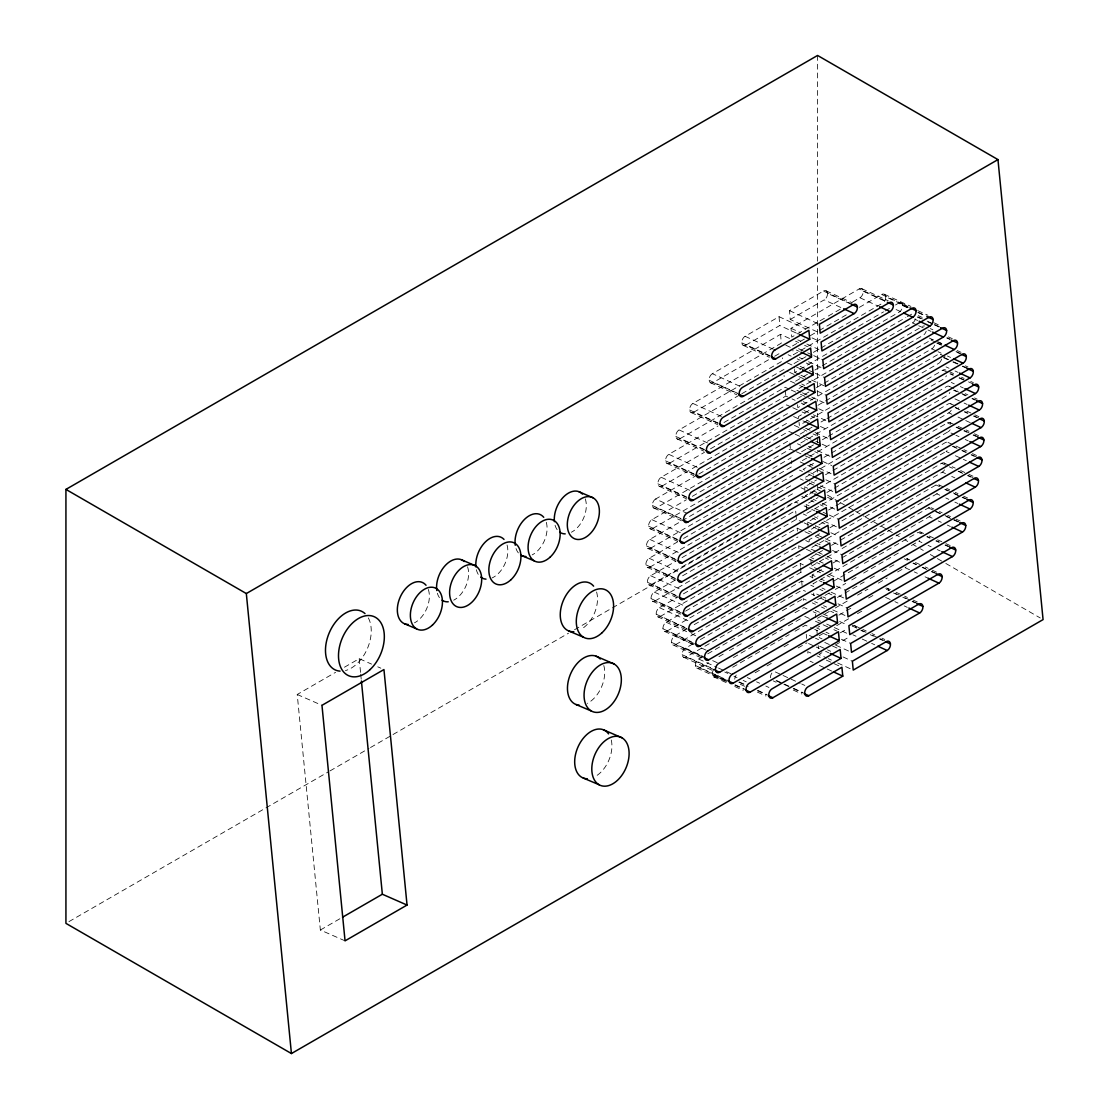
<?xml version="1.0" encoding="UTF-8"?>
<svg xmlns="http://www.w3.org/2000/svg" width="1109" height="1109" viewBox="0 0 1109 1109"><rect width="100%" height="100%" fill="white"/><g stroke="black" fill="none" stroke-linecap="round" stroke-linejoin="round"><path stroke-width="0.75" stroke-dasharray="5 3.75" d="M769.798 356.1L745.83 345.135A5.185 3.285 -65.4 0 1 741.796 342.833A5.185 3.285 -65.4 0 1 745.082 336.29L779.045 316.689L805.744 328.902M817.208 331.813L790.246 319.489L789.497 310.659L823.46 291.057L853.292 304.698M745.83 345.135L779.793 325.519L797.773 333.74M790.246 319.489L824.209 299.874L842.188 308.094L825.845 317.437M789.566 338.453L780.556 334.322L712.38 373.691L742.448 387.443M824.361 318.297L791.757 337.122L791.008 328.292L859.184 288.922L889.252 302.674M712.38 373.678A5.185 3.285 -65.4 0 0 709.095 380.221A5.185 3.285 -65.4 0 0 713.129 382.536L781.304 343.166L780.556 334.322M852.53 302.036L859.932 297.753A5.185 3.285 -65.4 0 0 863.218 291.237A5.185 3.285 -65.4 0 0 859.184 288.922M718.008 423.402L693.679 412.271A5.185 3.285 -65.4 0 1 689.632 409.956A5.185 3.285 -65.4 0 1 692.917 403.426L768.689 359.69M774.636 356.266L782.067 351.969M792.519 345.939L804.399 339.077M810.346 335.639L817.777 331.355M819.26 330.496L848.967 313.348M859.378 307.345L881.655 294.467L907.412 306.25M693.679 412.271L782.815 360.799L782.566 357.86M880.92 304.143L793.268 354.769L792.893 350.347M704.381 449.949L679.872 438.748A5.185 3.285 -65.4 0 1 675.825 436.433A5.185 3.285 -65.4 0 1 679.11 429.89L740.299 394.596M741.782 393.737L783.578 369.602L788.152 371.695M805.966 356.668L794.03 363.572L794.404 367.98M813.424 352.371L819.399 348.919M820.896 348.06L883.568 311.865M885.065 311.005L889.529 308.413M895.504 304.975L898.484 303.242L907.647 307.429M679.872 438.748L784.326 378.432L784.077 375.494M794.529 369.449L794.779 372.388L899.247 312.086A5.185 3.285 -65.4 0 0 902.532 305.557A5.185 3.285 -65.4 0 0 898.484 303.242M694.303 474.472L669.614 463.174A5.185 3.285 -65.4 0 1 665.566 460.859A5.185 3.285 -65.4 0 1 668.852 454.316L718.022 425.967M723.983 422.515L785.089 387.235L789.691 389.356M795.541 381.205L807.463 374.315M814.907 370.018L820.868 366.58M822.365 365.72L905.817 317.534M907.301 316.675L911.778 314.097M669.614 463.174L785.837 396.065L790.467 398.186M915.507 318.879A5.185 3.285 -65.4 0 1 912.527 322.927L796.29 390.035L800.92 392.156M686.845 497.497L661.962 486.116A5.185 3.285 -65.4 0 1 657.914 483.801A5.185 3.285 -65.4 0 1 661.2 477.258L704.492 452.292M710.467 448.84L786.6 404.882L791.244 407.003M808.988 391.948L797.052 398.838L801.696 400.973M816.46 387.637L922.438 326.448A5.185 3.285 -65.4 0 1 924.559 326.004M345.051 940.848L320.362 930.021L297.226 694.484L335.597 672.317M344.455 667.216L359.205 658.691L371.584 664.111M661.962 486.116L787.348 413.712L792.02 415.847M697.339 474.929L655.669 498.995L686.873 513.259M698.822 474.07L788.111 422.515M808.974 410.469L798.563 416.485L798.937 420.893M817.901 405.312L931.005 340.006A5.185 3.285 -65.4 0 1 933.362 339.631M655.669 498.953A5.185 3.285 -65.4 0 0 652.383 505.496A5.185 3.285 -65.4 0 0 656.417 507.811L788.859 431.346L793.559 433.494M934.624 345.162A5.185 3.285 -65.4 0 1 931.754 348.85L799.326 425.315L799.062 422.363M678.223 540.18L652.688 528.494A5.185 3.285 -65.4 0 1 648.64 526.193A5.185 3.285 -65.4 0 1 651.926 519.65L686.346 499.785M692.335 496.333L789.622 440.162M812.051 427.201L800.074 434.118L804.787 436.281M821.02 422.016L825.512 419.424M827.009 418.564L937.77 354.617A5.185 3.285 -65.4 0 1 940.959 354.797M652.688 528.494L790.37 448.993L794.89 451.058M800.837 442.962L938.519 363.447M676.282 560.003L650.553 548.234A5.185 3.285 -65.4 0 1 646.519 545.947A5.185 3.285 -65.4 0 1 649.805 539.404L791.133 457.795M813.493 444.889L801.585 451.765L806.104 453.831M822.407 439.732L826.87 437.154M828.368 436.294L942.913 370.156A5.185 3.285 -65.4 0 1 945.922 370.17M650.553 548.234L791.895 466.626L791.382 460.748M802.348 460.595L943.676 378.987A5.185 3.285 -65.4 0 0 946.393 375.688M675.838 578.953L649.929 567.115A5.185 3.285 -65.4 0 1 645.882 564.8A5.185 3.285 -65.4 0 1 649.167 558.257L677.571 541.885M683.546 538.433L792.644 475.442M813.562 463.368L803.096 469.412L809.168 472.184M824.015 457.324L830.003 453.872M831.487 453.013L946.573 386.57A5.185 3.285 -65.4 0 1 949.761 386.764M649.929 567.115L793.406 484.273M677.516 596.49L651.427 584.554A5.185 3.285 -65.4 0 1 647.379 582.267A5.185 3.285 -65.4 0 1 650.664 575.723L676.074 561.057M682.049 557.605L794.141 492.881M805.092 492.743L804.593 486.851L816.543 479.947M825.512 474.763L831.487 471.311M832.984 470.452L948.056 404.009A5.185 3.285 -65.4 0 1 951.702 404.84M651.427 584.554L794.89 501.712L797.967 503.126M68.938 921.634L328.486 771.781M329.983 770.921L368.992 748.395M370.489 747.535L391.491 735.406M393.002 734.532L568.529 633.197M574.531 629.732L817.569 489.416L820.397 491.037M681.356 612.958L655.072 600.939A5.185 3.285 -65.4 0 1 651.038 598.624A5.185 3.285 -65.4 0 1 654.324 592.095L675.145 580.104M682.589 575.807L795.652 510.514L795.902 513.467M806.603 510.362L806.104 504.484L818.012 497.608M826.926 492.451L832.887 489.027M834.37 488.168L947.433 422.876A5.185 3.285 -65.4 0 1 950.94 423.472M655.072 600.939L796.401 519.345L802.583 522.173M806.867 513.315L948.195 431.72L954.378 434.548M686.693 628.595L660.229 616.493A5.185 3.285 -65.4 0 1 656.181 614.192A5.185 3.285 -65.4 0 1 659.467 607.649L677.433 597.294M683.421 593.842L797.163 528.161L803.36 530.989M808.114 528.009L807.615 522.117L818.095 516.073M828.575 510.029L834.55 506.563M836.047 505.704L945.312 442.616A5.185 3.285 -65.4 0 1 949.068 443.711M660.229 616.493L797.926 536.992M944.563 452.32L808.378 530.961L811.483 532.375M693.638 643.275L666.994 631.09A5.185 3.285 -65.4 0 1 662.946 628.775A5.185 3.285 -65.4 0 1 666.232 622.232L684.087 611.96M685.584 611.101L798.674 545.794L804.926 548.65M819.551 533.748L809.126 539.764L809.625 545.642M829.962 527.732L835.909 524.294M841.87 520.856L941.569 463.285A5.185 3.285 -65.4 0 1 945.339 464.38M666.994 631.09L799.437 554.625L802.569 556.053M944.535 469.856A5.185 3.285 -65.4 0 1 942.331 472.143L809.889 548.595L816.155 551.45M702.676 657.069L675.547 644.676A5.185 3.285 -65.4 0 1 671.513 642.361A5.185 3.285 -65.4 0 1 674.799 635.817L686.734 628.942M694.206 624.63L800.185 563.441L803.332 564.869M811.275 564.758L810.637 557.397L822.587 550.508M831.542 545.337L839 541.026M840.497 540.166L936.024 484.993A5.185 3.285 -65.4 0 1 939.891 486.366M675.547 644.676L800.948 572.272L803.956 573.644M937.327 493.491A5.185 3.285 -65.4 0 1 936.786 493.852L811.4 566.242L817.416 568.986M692.917 643.885L685.459 648.183L702.094 655.793M700.361 639.588L801.696 581.074L804.718 582.461M812.398 577.983L812.148 575.03L824.07 568.155M833.011 562.998L840.47 558.686M841.953 557.827L928.385 507.922A5.185 3.285 -65.4 0 1 932.031 508.754M685.459 648.155A5.185 3.285 -65.4 0 0 682.174 654.698A5.185 3.285 -65.4 0 0 686.221 657.013L802.459 589.905L805.481 591.291M930.451 515.699A5.185 3.285 -65.4 0 1 929.148 516.78L812.911 583.861L815.947 585.247M726.991 680.413L699.502 667.854A5.185 3.285 -65.4 0 1 695.454 665.539A5.185 3.285 -65.4 0 1 698.739 658.996L706.211 654.726M707.694 653.866L774.858 615.079M782.316 610.782L801.71 599.581M833.067 581.476L858.435 566.824M864.396 563.372L877.829 555.623M879.326 554.763L918.127 532.362L921.163 533.748M699.502 667.854L708.457 662.683M718.909 656.653L723.373 654.06M729.348 650.623L742.78 642.86M750.239 638.562L766.652 629.08M772.626 625.628L786.059 617.879M795.014 612.709L803.97 607.538L807.019 608.938M829.338 592.885L814.422 601.508L817.472 602.894M835.313 589.447L845.751 583.417M851.726 579.965L857.701 576.514M863.661 573.076L900.979 551.533M911.418 545.503L917.393 542.051M733.409 657.526L752.72 646.381M764.614 639.519L782.441 629.219M788.374 625.781L801.752 618.073M837.461 597.446L864.202 582.003M870.149 578.579L876.082 575.141M882.029 571.703L896.89 563.136M714.03 669.157A5.185 3.285 -65.4 0 0 712.477 675.284A5.185 3.285 -65.4 0 0 716.345 676.656L719.311 674.937M732.675 667.23L789.137 634.625M795.084 631.187L805.481 625.185L813.16 628.706M829.296 611.433L815.933 619.155L820.549 621.262M835.243 607.995L848.621 600.274M857.534 595.131L867.931 589.129M878.328 583.126L887.242 577.969M897.638 571.967L903.585 568.543M784.008 646.824L788.444 644.26M817.319 635.305L816.681 627.957L819.648 626.238M838.917 615.121L850.769 608.273M868.555 598.001L874.488 594.576M755.118 672.761L761.051 669.337M766.971 665.927L772.904 662.503M798.092 647.947L806.992 642.818M823.377 633.364L817.444 636.788L822.088 638.909M836.713 625.656L850.049 617.963M857.465 613.679L861.901 611.114M320.362 930.021L341.031 918.086M840.345 632.795L847.733 628.54M821.908 652.716L818.955 654.421L826.746 657.984M835.202 645.036L849.965 636.524M377.767 666.828L380.858 668.186M297.226 694.484L321.97 705.324M884.358 294.273L910.919 306.417M901.187 303.048L908.826 306.541M917.753 310.617L927.942 315.275M881.655 294.467A5.185 3.285 -65.4 0 1 885.703 296.782L908.465 307.193M918.335 312.322L929.009 317.202M902.532 305.543L907.12 307.637M917.822 312.53L925.474 316.023M861.873 288.714L888.24 300.775M918.321 315.649L922.175 317.41M933.723 322.691L941.43 326.212M863.218 291.21L885.814 301.551M917.919 316.897L925.613 320.418M927.152 321.125L933.307 323.925M934.832 324.632L940.986 327.446M917.351 317.091L920.442 318.491M928.136 322.012L932.766 324.133M934.305 324.84L938.921 326.947M896.1 309.55L900.66 311.629M914.565 319.087L917.628 320.487M930.312 328.611L932.891 329.789M948.417 336.886L952.298 338.661M859.932 297.753L878.051 306.042M947.225 337.774L950.33 339.188M946.656 337.954L949.761 339.382M912.527 322.927L917.157 325.048M918.709 325.755L926.417 329.276M927.97 329.983L931.047 331.397M826.15 290.849L852.322 302.812M937.604 341.6L941.513 343.374M957.15 350.527L961.059 352.315M929.411 338.12L932.53 339.548M938.741 342.39L941.86 343.804M931.005 340.006L935.691 342.154M937.244 342.861L941.929 345.01M955.972 351.428L962.21 354.27M936.606 343.014L941.305 345.162M956.928 352.315L960.061 353.743M823.46 291.057A5.185 3.285 -65.4 0 1 827.494 293.358L849.536 303.436M931.754 348.85L936.453 350.998M938.02 351.705L941.153 353.147M947.419 356.003L950.552 357.445M940.46 354.409L948.334 358.013M965.398 365.818L968.018 367.01M944.05 357.486L951.91 361.09M953.49 361.797L961.351 365.402M962.917 366.109L969.197 368.992M943.385 357.625L951.259 361.229M952.825 361.95L960.699 365.554M962.279 366.275L967.006 368.424M946.032 366.885L949.041 368.257M955.043 371.002L958.051 372.388M949.581 371.765L953.546 373.581M961.475 377.199L964.109 378.419M970.722 381.427L973.369 382.647M942.913 370.156L953.463 374.981M959.507 377.739L967.034 381.191M968.545 381.87L974.575 384.629M949.983 373.83L953.005 375.216M959.035 377.975L963.569 380.04M951.245 382.453L954.267 383.839M960.325 386.597L963.347 387.984M789.497 310.659L819.343 324.299M949.276 386.376L957.261 390.021M965.246 393.681L967.907 394.901M974.561 397.937L977.223 399.157M954.156 390.049L960.242 392.822M961.753 393.515L966.313 395.594M972.385 398.381L976.946 400.46M953.657 390.285L956.693 391.671M962.778 394.457L965.828 395.844M971.914 398.63L974.95 400.016M954.946 398.88L962.57 402.359M964.095 403.052L967.145 404.452M791.008 328.292L800.019 332.409M812.051 337.912L819.565 341.35M950.76 403.801L958.8 407.474M966.84 411.162L970.874 412.992M974.894 414.835L978.914 416.679M955.708 407.502L958.772 408.902M964.885 411.689L967.949 413.089M974.062 415.889L980.176 418.689M955.168 407.696L962.834 411.203M964.359 411.896L967.422 413.297M973.55 416.111L976.613 417.511M797.801 339.881L800.823 341.267M806.853 344.026L818.927 349.543M795.583 341.198L798.591 342.57M804.607 345.329L807.615 346.701M951.896 414.239L948.819 412.839L805.356 495.681L811.483 498.482M958.024 417.053L964.165 419.854M965.703 420.561L970.306 422.668M798.577 348.711L806.146 352.163M807.671 352.856L812.218 354.935M813.729 355.629L822.823 359.787M785.837 345.232L790.357 347.297M796.401 350.056L799.423 351.442M950.136 422.681L969.03 431.318M974.437 433.785L978.485 435.643M947.433 422.876L950.51 424.29M956.679 427.104L962.834 429.918M964.373 430.625L972.08 434.146M973.619 434.853L978.235 436.96M956.11 427.284L962.279 430.112M963.818 430.819L966.909 432.233M973.078 435.047L976.17 436.461M799.353 357.542L802.403 358.942M808.475 361.714L822.171 367.966M788.125 354.741L791.147 356.128M797.219 358.9L800.241 360.286M806.298 363.059L809.334 364.445M745.082 336.304L774.928 349.945M955.916 435.255L959.008 436.655M965.19 439.483L968.282 440.897M800.13 366.358L807.768 369.851M809.293 370.545L813.867 372.638M815.392 373.331L824.555 377.517M787.376 362.893L794.987 366.358M796.512 367.051L801.072 369.145M741.796 342.847L771.698 356.516M743.141 345.343L769.355 357.32M794.779 372.388L799.381 374.495M800.906 375.202L805.508 377.296M811.636 380.096L823.89 385.696M948.001 442.422L967.034 451.113M972.482 453.609L976.558 455.466M953.061 446.165L956.166 447.579M962.376 450.42L965.468 451.834M971.678 454.676L977.888 457.504M952.451 446.331L960.228 449.88M961.78 450.601L969.543 454.149M971.11 454.856L974.215 456.284M789.677 372.388L797.316 375.882M798.84 376.575L806.465 380.068M807.99 380.761L811.053 382.161M801.696 384.019L804.76 385.419M817.07 391.047L826.288 395.261M949.179 452.874L946.06 451.46A5.185 3.285 -65.4 0 0 947.128 450.656M955.404 455.73L966.299 460.706M790.454 381.233L798.12 384.74M799.644 385.433L802.708 386.833M802.472 392.849L810.18 396.384M811.733 397.091L824.084 402.733M791.23 390.049L798.924 393.57M800.462 394.277L806.617 397.077M808.156 397.784L812.758 399.892M944.272 463.091L955.223 468.095M960.699 470.59L964.802 472.476M968.906 474.347L973.023 476.232M941.569 463.285L947.821 466.14M949.373 466.861L952.506 468.289M958.744 471.145L961.877 472.573M968.129 475.428L974.367 478.284M958.134 471.297L965.953 474.874M967.519 475.595L970.652 477.022M803.249 401.68L806.34 403.094M818.733 408.764L826.482 412.298M792.02 398.893L795.098 400.307M801.28 403.122L804.358 404.535M942.331 472.129L945.464 473.557M951.73 476.426L954.863 477.854M804.025 410.524L811.802 414.073M813.354 414.794L825.789 420.477M792.796 407.71L800.546 411.259M802.084 411.966L805.189 413.38M811.386 416.208L814.477 417.622M806.368 420.048L809.487 421.475M820.41 426.466L828.215 430.042M793.573 416.554L801.35 420.117M802.902 420.824L807.56 422.959M938.727 484.799L949.748 489.831M955.265 492.354L958.024 493.616M963.541 496.139L967.672 498.024M709.095 380.235L739.218 394.014M713.129 382.536L737.277 393.57M936.024 484.993L939.171 486.435M945.464 489.305L951.758 492.188M953.324 492.909L961.198 496.499M962.764 497.22L969.058 500.09M944.799 489.457L947.945 490.899M954.253 493.768L960.56 496.652M962.127 497.373L965.274 498.814M710.439 382.73L736.847 394.804M805.578 428.171L813.41 431.748M814.976 432.468L829.075 438.914M794.349 425.371L802.154 428.933M803.72 429.654L806.839 431.082M813.077 433.938L816.196 435.366M936.786 493.838L939.794 495.21M945.825 497.969L948.833 499.341M954.863 502.1L957.885 503.472M806.368 437.001L814.228 440.592M815.794 441.313L820.508 443.461M822.074 444.182L829.934 447.773M795.125 434.215L802.958 437.792M804.524 438.512L807.657 439.94M808.35 446.386L811.344 447.759M817.361 450.517L830.877 456.7M797.482 443.752L800.629 445.18M806.908 448.064L813.202 450.933M814.768 451.654L817.915 453.096M931.075 507.714L933.861 508.989M939.406 511.526L942.179 512.802M947.738 515.338L950.51 516.6M956.069 519.137L960.228 521.05M928.385 507.922L934.43 510.681M935.941 511.374L943.496 514.839M945.007 515.519L952.576 518.984M954.087 519.664L961.642 523.129M935.455 511.596L940.002 513.675M946.06 516.447L952.118 519.22M953.629 519.913L958.176 521.979M807.615 454.524L812.135 456.589M822.698 461.413L831.75 465.544M692.917 403.44L723.22 417.289M796.387 451.737L803.9 455.175M805.397 455.868L809.917 457.92M929.148 516.752L932.17 518.139M938.242 520.925L941.278 522.311M947.349 525.084L950.385 526.47M809.903 464.061L812.939 465.433M818.996 468.206L831.098 473.737M689.632 409.983L719.991 423.86M800.185 461.926L806.215 464.685M807.712 465.378L815.254 468.83M816.765 469.509L821.284 471.588M690.99 412.479L717.592 424.636M810.693 472.878L813.729 474.264M825.886 479.823L834.994 483.981M799.45 470.091L802.486 471.477M808.53 474.236L811.566 475.622M809.958 481.029L803.859 478.229L947.322 395.4A5.185 3.285 -65.4 0 0 949.886 392.447M811.469 481.722L814.519 483.108M820.618 485.894L832.817 491.467M920.817 532.154L923.617 533.429M929.203 535.994L933.404 537.907M937.59 539.82L941.791 541.733M945.977 543.66L950.177 545.573M927.263 536.534L930.299 537.92M936.384 540.707L939.434 542.093M945.52 544.879L951.605 547.666M800.241 478.908L803.276 480.308M809.348 483.08L816.945 486.546M818.47 487.239L821.506 488.639M926.736 536.742L929.786 538.142M935.885 540.929L938.935 542.315M945.034 545.101L948.084 546.501M804.593 486.851L807.657 488.237M813.77 491.037L816.834 492.438M827.536 497.331L836.713 501.531M679.11 429.918L709.635 443.877M918.876 541.192L921.939 542.592M928.039 545.378L931.103 546.779M937.216 549.565L940.266 550.965M801.017 487.752L804.067 489.152M810.166 491.939L813.216 493.325M675.825 436.433L706.405 450.406M813.022 499.189L816.099 500.589M822.24 503.403L836.047 509.71M677.169 438.942L703.979 451.197M801.779 496.375L804.843 497.775M810.956 500.575L814.02 501.975M820.133 504.761L823.197 506.161M806.104 504.484L809.182 505.898M815.351 508.712L821.506 511.526M823.044 512.233L827.674 514.34M829.213 515.047L838.446 519.275M804.108 505.926L810.249 508.74M811.774 509.433L814.852 510.833M907.01 558.645L909.824 559.92M915.452 562.499L919.68 564.426M925.308 567.004L928.122 568.293M932.336 570.22L936.564 572.147M814.588 516.849L817.68 518.263M823.862 521.078L837.78 527.44M904.32 558.839L907.384 560.239M913.511 563.039L916.575 564.439M922.702 567.254L925.765 568.654M931.893 571.454L938.034 574.254M912.957 563.247L916.034 564.647M922.175 567.448L929.841 570.955M931.38 571.662L934.457 573.062M803.346 514.035L806.437 515.449M812.592 518.263L815.669 519.677M821.838 522.491L824.916 523.892M668.852 454.357L699.613 468.414M807.615 522.117L813.826 524.959M815.378 525.666L820.022 527.801M830.891 532.764L838.64 536.299M905.069 567.683L912.762 571.19M914.301 571.897L917.379 573.298M925.058 576.819L928.136 578.219M804.136 522.88L811.871 526.415M813.41 527.122L816.501 528.536M665.566 460.859L696.383 474.943M666.911 463.382L693.915 475.719M817.707 535.231L823.945 538.073M825.498 538.78L837.947 544.477M804.912 531.71L809.57 533.831M815.78 536.673L818.872 538.087M825.082 540.915L828.187 542.343M816.931 543.327L820.064 544.755M832.554 550.466L841.925 554.75M805.702 540.554L808.821 541.982M815.046 544.824L818.151 546.238M661.2 477.286L692.182 491.439M817.721 552.171L825.553 555.748M827.12 556.468L839.665 562.208M806.479 549.371L814.297 552.934M815.85 553.654L823.668 557.217M825.235 557.938L828.354 559.366M887.56 588.38L890.388 589.683M896.058 592.261L900.3 594.216M904.556 596.157L907.384 597.446M913.054 600.038L917.309 601.979M657.928 483.829L688.966 498.01M886.396 589.295L889.487 590.695M895.656 593.523L898.747 594.937M904.916 597.751L911.085 600.579M912.624 601.286L917.254 603.393M893.535 592.996L896.626 594.41M902.809 597.238L905.901 598.652M912.083 601.48L915.175 602.894M659.273 486.324L686.471 498.759M810.637 557.397L813.784 558.839M820.078 561.708L823.225 563.15M834.231 568.182L842.091 571.773M808.835 558.922L815.101 561.792M816.668 562.513L819.801 563.94M885.62 597.418L893.355 600.953M894.908 601.66L897.999 603.088M904.195 605.916L907.287 607.33M818.927 569.679L823.446 571.745M829.477 574.504L843.034 580.7M809.625 567.753L815.919 570.622M817.485 571.343L820.632 572.785M826.926 575.654L830.073 577.096M812.148 575.03L815.17 576.417M821.214 579.189L824.25 580.562M836.338 586.093L845.405 590.238M809.986 576.403L812.994 577.775M819.024 580.534L822.032 581.92M652.383 505.496L683.643 519.788M656.417 507.811L681.481 519.262M653.728 508.005L681.134 520.537M822.005 588.02L825.041 589.42M831.112 592.192L844.767 598.43M810.762 585.219L813.784 586.606M819.842 589.364L822.864 590.75M828.908 593.509L831.93 594.895M821.27 596.157L813.659 592.677L813.909 595.616M822.795 596.85L825.845 598.236M838.016 603.809L847.151 607.982M651.926 519.664L683.366 534.039M811.552 594.064L814.588 595.45M820.66 598.222L823.696 599.609M823.585 605.694L826.635 607.094M832.748 609.881L844.961 615.467M648.64 526.207L680.136 540.596M649.985 528.702L677.599 541.317M806.257 600.108L803.207 598.708L803.457 601.66M812.342 602.88L815.392 604.28M821.478 607.067L824.514 608.453M830.613 611.239L833.649 612.625M854.859 625.767L866.268 630.993M871.965 633.599L874.821 634.903M881.946 638.16L884.802 639.463M852.156 625.975L859.919 629.524M861.471 630.231L866.143 632.366M872.353 635.207L878.564 638.049M880.116 638.756L886.327 641.598M860.861 630.397L863.98 631.825M870.205 634.667L873.31 636.095M879.534 638.936L882.653 640.364M827.439 615.925L815.17 610.31L815.808 617.671M839.693 621.525L847.359 625.019M813.133 611.724L816.182 613.125M822.296 615.925L826.87 618.018M649.805 539.404L681.467 553.876M852.918 634.819L856.037 636.233M862.261 639.089L870.052 642.652M871.619 643.359L874.738 644.786M826.69 624.076L832.845 626.876M834.384 627.583L846.68 633.211M809.32 618.448L804.718 616.354L804.968 619.293M815.448 621.248L821.575 624.062M823.114 624.755L827.702 626.862M833.843 629.662L836.907 631.063M646.519 545.947L678.237 560.447M647.864 548.442L675.672 561.154M816.681 627.957L819.773 629.357M825.942 632.185L829.033 633.599M841.371 639.241L850.631 643.47M814.699 629.399L817.777 630.813M823.932 633.627L827.009 635.027M649.167 558.271L681.065 572.854M836.02 645.272L849.951 651.648M813.951 637.523L806.229 633.988L806.603 638.41M815.489 638.216L818.581 639.63M824.749 642.458L830.918 645.272M832.457 645.979L837.087 648.1M645.895 564.814L677.835 579.425M647.24 567.309L675.242 580.118M819.745 646.297L825.969 649.139M827.522 649.846L830.627 651.274M843.048 656.944L852.364 661.214M808.53 643.525L814.727 646.353M816.279 647.06L819.371 648.474M825.567 651.302L828.659 652.73M650.664 575.723L682.784 590.404M828.298 658.691L831.417 660.118M837.655 662.974L851.684 669.379M810.845 653.049L807.74 651.635L808.128 656.043M817.056 655.89L820.175 657.304M826.385 660.146L832.596 662.988M834.148 663.695L838.806 665.83M647.379 582.267L679.567 596.975M648.723 584.762L676.934 597.654M810.055 661.172L813.174 662.586M819.412 665.442L825.637 668.297M827.203 669.004L831.875 671.139M654.324 592.123L686.665 606.914M651.038 598.624L683.435 613.443M652.369 601.147L680.774 614.123M659.467 607.663L692.044 622.551M656.181 614.206L688.814 629.122M657.526 616.701L686.138 629.773M775.33 671.957L781.554 674.799M783.106 675.506L800.185 683.31M801.738 684.017L804.843 685.445M666.232 622.274L689.659 632.976M691.226 633.696L699.03 637.259M662.946 628.775L695.8 643.802M776.716 680.593L782.94 683.435M784.493 684.156L792.27 687.705M793.836 688.426L803.166 692.681M776.092 680.774L782.33 683.629M783.883 684.336L791.674 687.899M793.24 688.606L802.583 692.889M674.799 635.831L693.666 644.468M701.54 648.058L707.819 650.941M773.264 680.912L776.12 682.215M793.268 690.061L801.835 693.971M664.291 631.284L693.083 644.454M712.671 660.631L718.715 663.39M671.513 642.374L704.603 657.498M747.314 677.585L750.405 678.999M756.574 681.827L759.651 683.227M765.834 686.055L768.911 687.469M672.858 644.87L701.858 658.136M698.739 659.037L717.01 667.382M718.535 668.075L732.231 674.341M724.773 672.026L727.837 673.426M733.964 676.227L737.041 677.627M743.169 680.427L746.232 681.827M682.174 654.698L715.485 669.919M686.221 657.013L713.531 669.489M739.412 681.98L744.042 684.101M757.946 690.463L767.22 694.705M738.816 682.174L748.104 686.429M757.392 690.671L766.679 694.913M683.518 657.207L712.713 670.557M740.368 684.322L744.624 686.263M757.392 692.113L765.917 695.995M695.454 665.539L729.001 680.871M712.297 674.369L726.118 680.676M735.322 684.891L746.066 689.798M716.345 676.656L727.102 681.578M734.796 685.099L744.014 689.313M696.799 668.048L726.201 681.494M713.641 676.864L726.326 682.659M734.782 686.526L743.238 690.394M827.439 495.099L838.709 501.615M840.123 502.432L845.765 505.69M848.579 507.312L854.221 510.57M855.621 511.374L864.077 516.267M865.491 517.071L871.133 520.329M873.947 521.951L886.632 529.284M888.046 530.088L895.088 534.164M896.502 534.982L899.316 536.604M904.944 539.861L907.772 541.483M913.4 544.741L916.228 546.363M920.456 548.803L923.27 550.438M930.312 554.5L935.954 557.758M937.368 558.576L944.411 562.637M945.825 563.455L1040.242 617.963M359.205 658.691L360.564 672.442M360.73 674.161L361.243 679.318M797.551 404.73L797.815 407.682L923.201 335.278A5.185 3.285 -65.4 0 0 926.181 331.231M818.192 645.59L818.456 648.529M779.045 316.689L779.793 325.519M785.338 390.188L785.837 396.065M789.871 443.101L790.37 448.993M796.026 514.936L796.401 519.345M797.163 528.161L797.413 531.1M798.674 545.794L798.924 548.733M800.185 563.441L800.435 566.38M800.559 567.85L800.948 572.272M801.696 581.074L802.07 585.483M817.569 55.45L817.569 261.197M817.569 268.115L817.569 401.236M817.569 413.338L817.569 416.79M817.569 432.358L817.569 435.809M817.569 437.542L817.569 442.727M817.569 468.663L817.569 472.115M817.569 484.217L817.569 489.416M951.217 410.233A5.185 3.285 -65.4 0 1 948.819 412.853M906.677 558.492A5.185 3.285 -65.4 0 1 908.077 559.934M906.136 566.879A5.185 3.285 -65.4 0 1 905.346 567.531M941.61 359.053A5.185 3.285 -65.4 0 1 938.519 363.475M950.191 429.765A5.185 3.285 -65.4 0 1 948.195 431.734M919.222 531.932A5.185 3.285 -65.4 0 1 921.981 533.72M919.694 540.624A5.185 3.285 -65.4 0 1 919.153 541.04M734.754 679.179A5.185 3.285 -65.4 0 1 736.279 674.993M885.689 588.227A5.185 3.285 -65.4 0 1 888.864 590.556M770.492 677.751A5.185 3.285 -65.4 0 1 772.474 672.317M852.433 625.836A5.185 3.285 -65.4 0 1 856.162 627.944M885.703 296.782A5.185 3.285 -65.4 0 1 882.417 303.325M827.494 293.358A5.185 3.285 -65.4 0 1 824.209 299.901M596.587 591.984A26.159 16.801 -66.3 0 1 581.088 629.344M603.795 665.497A26.159 16.801 -66.3 0 1 587.368 703.356M611.267 740.008A26.159 16.801 -66.3 0 1 595.505 776.369M585.261 498.842A22.499 14.445 -66.3 0 1 571.398 532.237M557.148 529.672A22.499 14.445 -66.3 0 1 555.068 525.264M546.293 522.311A22.499 14.445 -66.3 0 1 532.168 554.888M518.374 552.92A22.499 14.445 -66.3 0 1 515.408 546.169M507.049 544.976A22.499 14.445 -66.3 0 1 492.133 577.914M478.242 574.337A22.499 14.445 -66.3 0 1 476.371 569.707M467.554 566.796A22.499 14.445 -66.3 0 1 453.692 600.191M439.441 597.626A22.499 14.445 -66.3 0 1 437.362 593.218M428.324 589.447A22.499 14.445 -66.3 0 1 414.461 622.842M368.327 617.907A32.147 20.641 -66.3 0 1 367.329 648.71A32.147 20.641 -66.3 0 1 345.44 670.585"/><path stroke-width="1.5" d="M65.93 489.402L817.569 55.45L997.961 159.599L1043.07 619.598L291.431 1053.55L65.93 923.367L65.93 489.402L246.323 593.551L291.431 1053.55M246.323 593.551L997.961 159.599M774.928 349.945L808.877 330.343L809.75 339.215L775.787 358.831L771.296 356.779M854.166 313.57L820.203 333.185L819.343 324.299L853.292 304.698A5.185 3.327 -66.3 0 1 857.396 307.027A5.185 3.327 -66.3 0 1 854.166 313.597L843.686 308.773M743.321 396.329L811.497 356.959L810.624 348.074L742.448 387.443A5.185 3.327 -66.3 0 0 739.218 394.014A5.185 3.327 -66.3 0 0 743.321 396.329L738.788 394.263M890.125 311.56L821.949 350.929L821.076 342.029L889.252 302.674A5.185 3.327 -66.3 0 1 893.355 305.003A5.185 3.327 -66.3 0 1 890.125 311.574L879.562 306.722M724.094 426.175L813.23 374.703L812.356 365.818L723.22 417.289A5.185 3.327 -66.3 0 0 719.991 423.846A5.185 3.327 -66.3 0 0 724.094 426.175L719.533 424.095M912.832 317.188L823.682 368.673L822.823 359.787L911.958 308.33A5.185 3.327 -66.3 0 1 916.062 310.659A5.185 3.327 -66.3 0 1 912.832 317.229L903.696 313.029M709.635 443.877L814.103 383.562L814.976 392.434L710.509 452.749L705.906 450.642M929.883 326.088L825.429 386.403L824.555 377.517L929.009 317.202A5.185 3.327 -66.3 0 1 933.113 319.544A5.185 3.327 -66.3 0 1 929.883 326.101L919.167 321.194M700.472 477.286L816.709 410.178L815.836 401.306L699.613 468.414A5.185 3.327 -66.3 0 0 696.383 474.943A5.185 3.327 -66.3 0 0 700.472 477.286L695.842 475.165M943.399 337.039L827.162 404.147L826.288 395.261L942.525 328.153A5.185 3.327 -66.3 0 1 946.629 330.482A5.185 3.327 -66.3 0 1 943.399 337.053L932.6 332.104M693.056 500.339L818.456 427.935L817.583 419.05L692.182 491.439A5.185 3.327 -66.3 0 0 688.966 497.996A5.185 3.327 -66.3 0 0 693.056 500.339L688.398 498.204M954.294 349.487L828.908 421.891L828.035 413.005L953.421 340.602A5.185 3.327 -66.3 0 1 957.524 342.944A5.185 3.327 -66.3 0 1 954.294 349.515L944.965 345.232M687.746 522.131L820.189 445.666L819.315 436.78L686.873 513.259A5.185 3.327 -66.3 0 0 683.643 519.788A5.185 3.327 -66.3 0 0 687.746 522.131L683.047 519.982M963.083 363.17L830.641 439.635L829.768 430.749L962.21 354.27A5.185 3.327 -66.3 0 1 966.313 356.613A5.185 3.327 -66.3 0 1 963.083 363.184L953.685 358.872M684.239 542.925L821.935 463.423L821.062 454.524L683.366 534.039A5.185 3.327 -66.3 0 0 680.136 540.582A5.185 3.327 -66.3 0 0 684.239 542.925L679.734 540.859M970.07 377.878L832.388 457.379L831.514 448.493L969.197 368.992A5.185 3.327 -66.3 0 1 973.3 371.321A5.185 3.327 -66.3 0 1 970.07 377.892L959.562 373.068M682.34 562.762L823.668 481.154L822.795 472.268L681.467 553.876A5.185 3.327 -66.3 0 0 678.237 560.433A5.185 3.327 -66.3 0 0 682.34 562.762L677.807 560.683M975.449 393.515L834.12 475.123L833.247 466.237L974.575 384.629A5.185 3.327 -66.3 0 1 978.679 386.972A5.185 3.327 -66.3 0 1 975.449 393.543L964.858 388.677M681.938 581.74L825.415 498.898L824.541 490.026L681.065 572.854A5.185 3.327 -66.3 0 0 677.835 579.411A5.185 3.327 -66.3 0 0 681.938 581.74L677.363 579.647M979.33 410.025L835.867 492.867L834.994 483.981L978.457 401.153A5.185 3.327 -66.3 0 1 982.56 403.496A5.185 3.327 -66.3 0 1 979.33 410.067L968.67 405.145M683.657 599.29L827.134 516.447L826.26 507.562L682.784 590.404A5.185 3.327 -66.3 0 0 679.567 596.975A5.185 3.327 -66.3 0 0 683.657 599.29L679.055 597.183M981.049 427.575L837.586 510.417L836.713 501.531L980.176 418.689A5.185 3.327 -66.3 0 1 984.279 421.018A5.185 3.327 -66.3 0 1 981.049 427.589L971.844 423.361M687.538 615.786L828.867 534.191L827.993 525.306L686.665 606.914A5.185 3.327 -66.3 0 0 683.435 613.443A5.185 3.327 -66.3 0 0 687.538 615.786L682.894 613.665M980.647 446.553L839.319 528.147L838.446 519.275L979.774 437.667A5.185 3.327 -66.3 0 1 983.877 440.01A5.185 3.327 -66.3 0 1 980.647 446.567L969.834 441.604M692.917 631.437L830.613 551.935L829.74 543.05L692.044 622.551A5.185 3.327 -66.3 0 0 688.814 629.122A5.185 3.327 -66.3 0 0 692.917 631.437L688.245 629.302M978.748 466.404L841.066 545.905L840.192 537.006L977.888 457.504A5.185 3.327 -66.3 0 1 981.978 459.847A5.185 3.327 -66.3 0 1 978.748 466.418L969.418 462.134M699.904 646.131L832.346 569.666L831.473 560.794L699.03 637.259A5.185 3.327 -66.3 0 0 695.8 643.802A5.185 3.327 -66.3 0 0 699.904 646.131L695.204 643.982M707.819 650.941L833.219 578.538L834.093 587.423L708.693 659.827L704.173 657.762M969.931 508.989L844.545 581.393L843.672 572.494L969.058 500.09A5.185 3.327 -66.3 0 1 973.161 502.432A5.185 3.327 -66.3 0 1 969.931 509.003L959.382 504.165M719.589 672.262L835.826 605.154L834.952 596.282L718.715 663.39A5.185 3.327 -66.3 0 0 715.485 669.933A5.185 3.327 -66.3 0 0 719.589 672.262L715.042 670.183M962.515 532.015L846.278 599.123L845.405 590.238L961.642 523.129A5.185 3.327 -66.3 0 1 965.745 525.458A5.185 3.327 -66.3 0 1 962.515 532.029L951.896 527.163M732.231 674.341L836.699 614.026L837.572 622.898L733.104 683.213L728.516 681.12M952.479 556.552L848.025 616.867L847.151 607.982L951.605 547.666A5.185 3.327 -66.3 0 1 955.708 549.995A5.185 3.327 -66.3 0 1 952.479 556.566L941.791 551.672M342.501 917.24L382.355 894.228L407.045 905.055L383.95 669.545L321.97 705.324L345.051 940.848L407.045 905.055M750.169 692.127L839.305 640.655L838.432 631.756L749.296 683.241A5.185 3.327 -66.3 0 0 746.066 689.784A5.185 3.327 -66.3 0 0 750.169 692.127L745.553 690.02M938.893 583.14L849.757 634.611L848.884 625.726L938.034 574.254A5.185 3.327 -66.3 0 1 942.123 576.597A5.185 3.327 -66.3 0 1 938.907 583.154L928.136 578.219M772.876 697.741L841.038 658.386L840.178 649.5L772.003 688.869A5.185 3.327 -66.3 0 0 768.773 695.412A5.185 3.327 -66.3 0 0 772.876 697.741L768.232 695.62M919.68 612.986L851.504 652.355L850.631 643.47L918.806 604.1A5.185 3.327 -66.3 0 1 922.896 606.443A5.185 3.327 -66.3 0 1 919.68 613L908.839 608.037M808.821 695.731L842.785 676.13L841.911 667.244L807.948 686.859A5.185 3.327 -66.3 0 0 804.718 693.402A5.185 3.327 -66.3 0 0 808.821 695.731L804.15 693.596M887.2 650.484L853.237 670.086L852.364 661.214L886.327 641.598A5.185 3.327 -66.3 0 1 890.43 643.927A5.185 3.327 -66.3 0 1 887.2 650.498L877.843 646.214M583.279 778.047L599.054 784.728M522.436 555.9L534.302 560.918M568.862 631.021L583.528 637.231M404.73 623.854L416.596 628.872M576.07 704.534L591.291 710.98M621.858 737.735A26.159 16.912 -66.8 0 0 591.97 765.709A26.159 16.912 -66.8 0 0 617.533 780.251A26.159 16.912 -66.8 0 0 621.858 737.735L603.31 729.722M578.912 491.689L593.149 497.844A22.499 14.556 -66.8 0 1 589.433 534.413A22.499 14.556 -66.8 0 1 567.448 521.895A22.499 14.556 -66.8 0 1 593.149 497.844M461.205 559.643L475.456 565.798A22.499 14.556 -66.8 0 1 471.727 602.367A22.499 14.556 -66.8 0 1 449.741 589.863A22.499 14.556 -66.8 0 1 475.456 565.798M596.101 656.209L614.095 663.986A26.159 16.912 -66.8 0 1 609.77 706.502A26.159 16.912 -66.8 0 1 584.221 691.961A26.159 16.912 -66.8 0 1 614.095 663.986M909.99 307.886L916.062 310.659M926.999 316.73L933.113 319.517M887.325 302.23L893.341 304.989M940.46 327.654L946.629 330.468M951.314 340.089L957.524 342.931M961.628 354.45L966.313 356.599M851.102 304.157L857.396 307.027M967.006 368.424L973.3 371.307M972.635 384.185L978.679 386.958M976.474 400.709L982.56 403.496M799.27 334.433L809.75 339.215M979.677 418.911L984.279 421.004M800.934 352.135L811.497 356.959M977.708 437.168L983.877 439.982M802.583 369.838L813.23 374.703M977.32 457.698L981.978 459.833M804.247 387.54L814.976 392.434M973.771 478.45L978.471 480.599A5.185 3.327 -66.3 0 1 975.241 487.184M807.449 405.949L816.709 410.178M965.842 482.872L975.241 487.17L842.798 563.635L841.925 554.75L974.367 478.284A5.185 3.327 -66.3 0 1 978.471 480.613M807.56 422.959L818.456 427.935M966.854 499.535L973.161 502.419M810.79 441.368L820.189 445.666M959.687 522.672L965.745 525.444M811.414 458.613L821.935 463.423M813.077 476.316L823.668 481.154M949.609 547.194L955.708 549.981M814.741 494.032L825.415 498.898M816.39 511.54L827.134 516.447M935.982 573.769L942.123 576.569M818.054 529.243L828.867 534.191M819.717 546.959L830.613 551.935M916.713 603.601L922.896 606.415M822.947 565.368L832.346 569.666M823.543 582.599L834.093 587.423M825.207 600.302L835.826 605.154M885.758 641.778L890.43 643.913M826.87 618.018L837.572 622.898M828.548 635.734L839.305 640.655M830.211 653.437L841.038 658.386M833.427 671.86L842.785 676.13M361.409 681.037L382.355 894.228M708.693 659.827A5.185 3.327 -66.3 0 1 704.603 657.485A5.185 3.327 -66.3 0 1 707.819 650.914M733.104 683.213A5.185 3.327 -66.3 0 1 729.001 680.871A5.185 3.327 -66.3 0 1 732.231 674.3M710.509 452.749A5.185 3.327 -66.3 0 1 706.405 450.406A5.185 3.327 -66.3 0 1 709.635 443.85M775.787 358.831A5.185 3.327 -66.3 0 1 771.698 356.502A5.185 3.327 -66.3 0 1 774.914 349.931M573.838 631.714A26.159 16.801 -66.3 0 1 563.441 600.246A26.159 16.801 -66.3 0 1 593.62 586.148M579.328 705.227A26.159 16.801 -66.3 0 1 570.899 673.177A26.159 16.801 -66.3 0 1 600.26 659.009M587.382 778.768A26.159 16.801 -66.3 0 1 578.385 746.121A26.159 16.801 -66.3 0 1 608.578 733.881M554.389 521.646A22.499 14.445 -66.3 0 1 563.871 496.624A22.499 14.445 -66.3 0 1 582.475 494.087M565.216 533.873A22.499 14.445 -66.3 0 1 559.768 532.251M515.255 545.254A22.499 14.445 -66.3 0 1 524.626 519.275A22.499 14.445 -66.3 0 1 543.743 517.307M525.971 556.524A22.499 14.445 -66.3 0 1 520.537 554.902M475.913 566.949A22.499 14.445 -66.3 0 1 485.395 541.927A22.499 14.445 -66.3 0 1 504.013 539.404M486.005 579.148A22.499 14.445 -66.3 0 1 480.724 577.124M436.794 590.556A22.499 14.445 -66.3 0 1 445.444 565.313A22.499 14.445 -66.3 0 1 464.241 561.528M448.244 601.799A22.499 14.445 -66.3 0 1 442.061 600.205M408.264 624.478A22.499 14.445 -66.3 0 1 400.294 596.892A22.499 14.445 -66.3 0 1 426.036 585.261M340.047 671.139A32.147 20.641 -66.3 0 1 329.387 632.49A32.147 20.641 -66.3 0 1 365.013 613.61M370.115 669.559A32.147 20.78 -66.8 0 0 375.424 617.311A32.147 20.78 -66.8 0 0 338.702 651.69A32.147 20.78 -66.8 0 0 370.115 669.559M432.496 625.019A22.499 14.556 -66.8 0 0 436.211 588.449A22.499 14.556 -66.8 0 0 410.51 612.515A22.499 14.556 -66.8 0 0 432.496 625.019M510.972 579.716A22.499 14.556 -66.8 0 0 514.687 543.147A22.499 14.556 -66.8 0 0 488.986 567.212A22.499 14.556 -66.8 0 0 510.972 579.716M550.203 557.065A22.499 14.556 -66.8 0 0 553.918 520.495A22.499 14.556 -66.8 0 0 528.217 544.561A22.499 14.556 -66.8 0 0 550.203 557.065M602.021 632.754A26.159 16.912 -66.8 0 0 606.332 590.224A26.159 16.912 -66.8 0 0 576.458 618.212A26.159 16.912 -66.8 0 0 602.021 632.754"/></g></svg>
